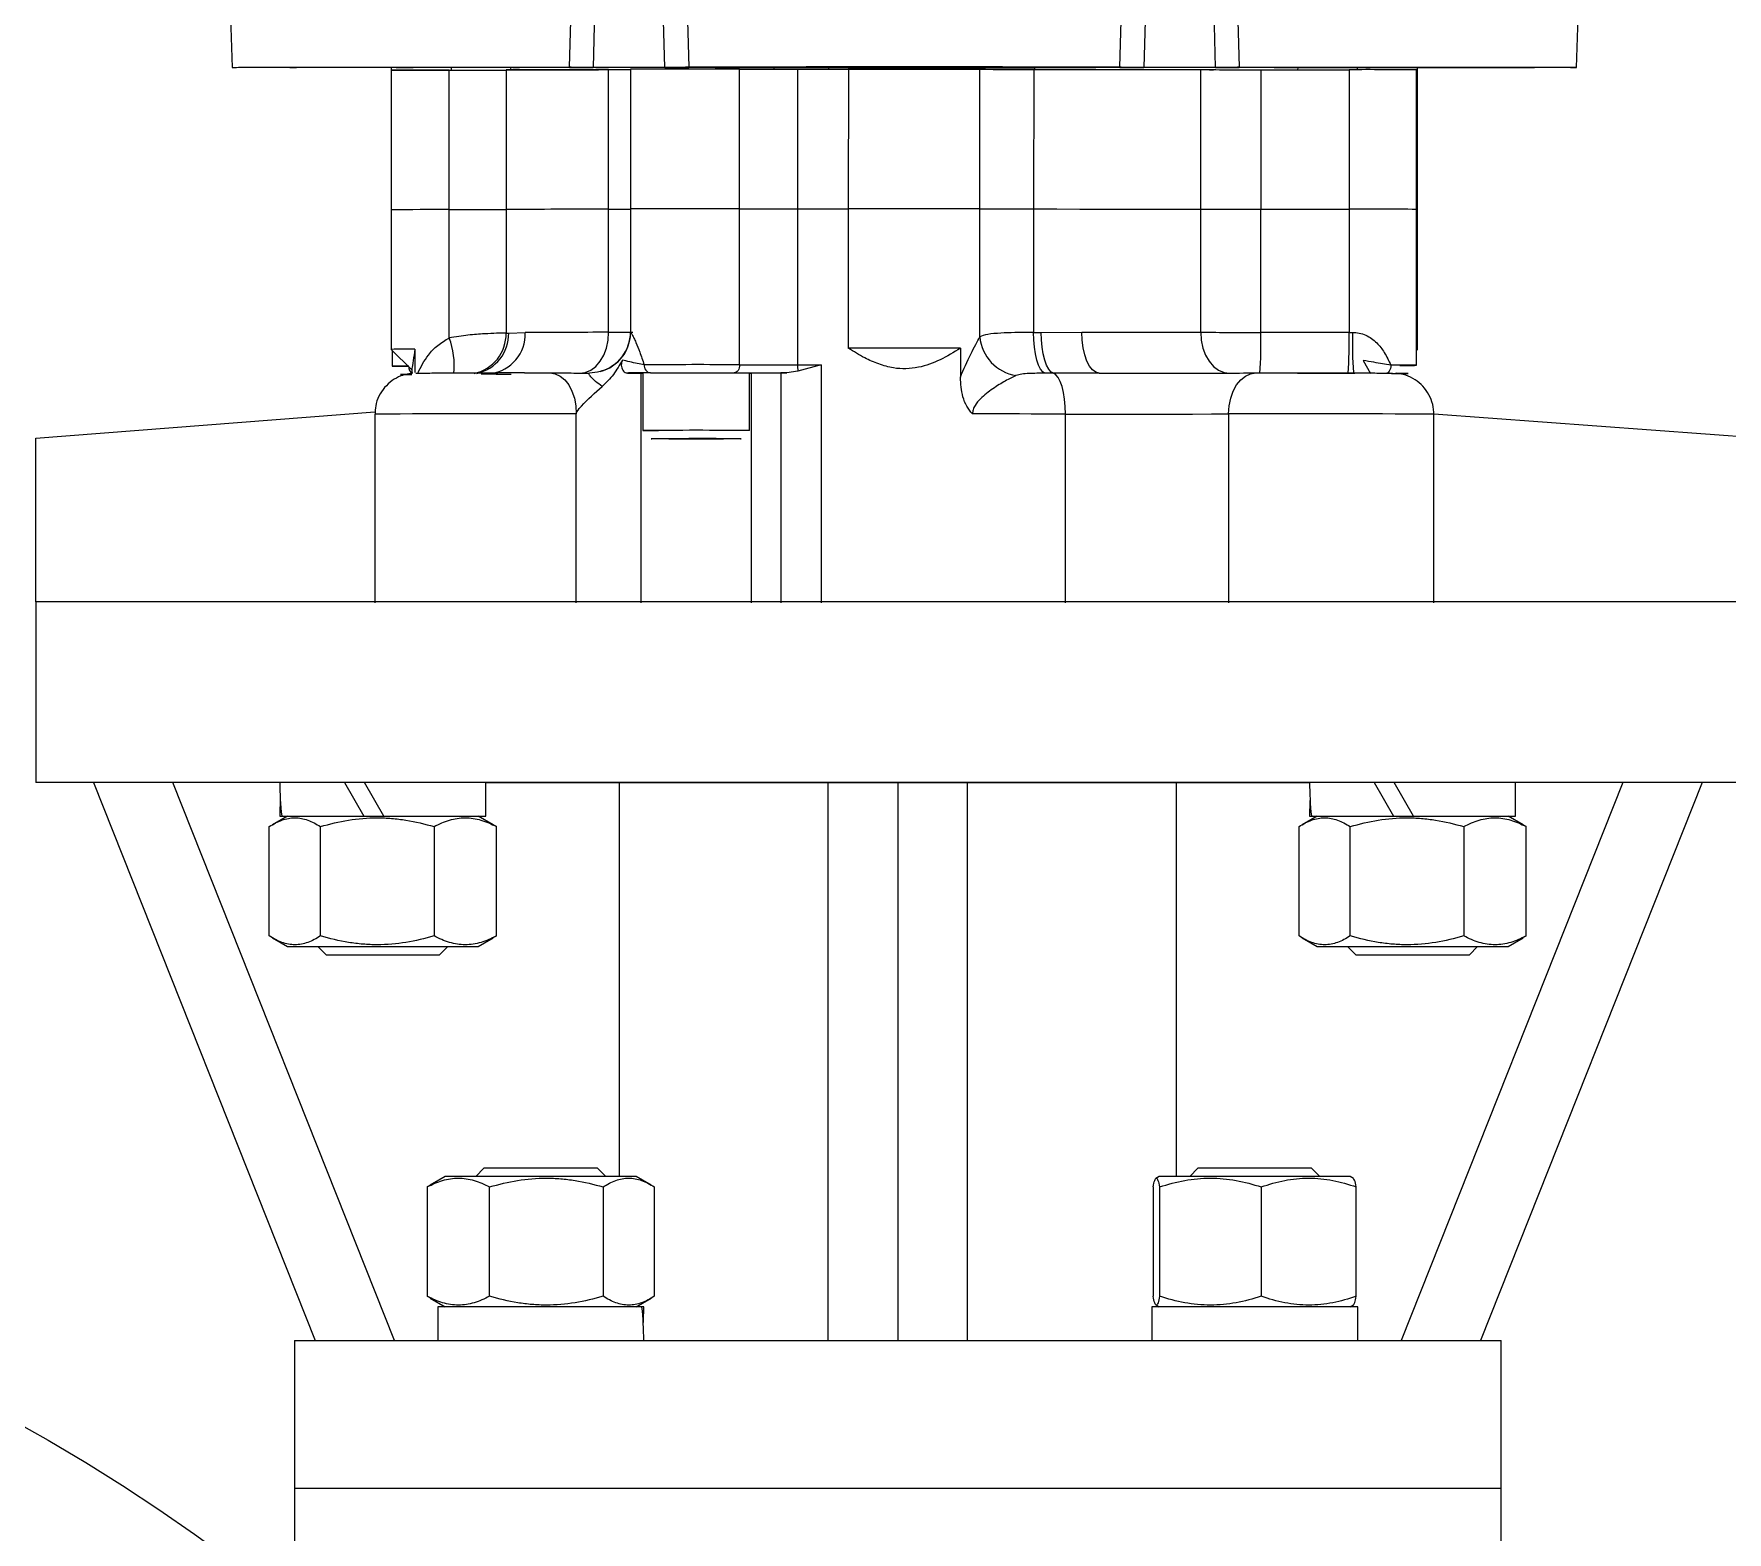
# Model space of a CAD drawing. Header units: millimetres. Extents: x 2085 to 4229, y 754 to 2271.
# Drawn here: x 3502.4 to 3708.6, y 1758.1 to 1940.6 of the extents above; entities that cross this region are included whole.
import ezdxf

# ---------------------------------------------------------------- set-up
doc = ezdxf.new("R2010")
doc.units = ezdxf.units.MM

msp = doc.modelspace()

# ---------------------------------------------------------------- linework, layer by layer
at = {"color": 7, "linetype": 'Continuous', "lineweight": 25}
for p, q in [((3690.256, 1936.5), (3693.506, 2029.536)), ((3523.829, 2013.55), (3526.52, 1936.501)), ((3567.605, 1936.514), (3568.389, 1966.244)), ((3571.216, 1965.742), (3570.472, 1936.51)), ((3646.304, 1936.509), (3645.56, 1965.742)), ((3648.387, 1966.244), (3649.171, 1936.514)), ((3579.22, 1936.509), (3578.517, 1962.367)), ((3638.26, 1962.367), (3637.556, 1936.509)), ((3581.445, 1961.295), (3582.135, 1936.514)), ((3634.641, 1936.514), (3635.332, 1961.305)), ((3545.867, 1936.457), (3545.888, 1936.155)), ((3545.888, 1936.155), (3545.888, 1919.155)), ((3552.944, 1919.174), (3552.944, 1936.174)), ((3553.223, 1936.175), (3553.219, 1936.458)), ((3559.882, 1936.188), (3559.882, 1919.188)), ((3560.421, 1936.466), (3560.439, 1936.192)), ((3579.22, 1936.509), (3570.472, 1936.51)), ((3579.22, 1936.492), (3570.472, 1936.492)), ((3572.366, 1919.232), (3572.366, 1936.232)), ((3575.031, 1936.271), (3575.031, 1919.271)), ((3588.324, 1919.284), (3588.324, 1936.284)), ((3592.539, 1936.257), (3592.535, 1936.454)), ((3595.354, 1936.28), (3595.354, 1919.28)), ((3599.12, 1936.536), (3599.138, 1936.272)), ((3601.566, 1936.282), (3601.565, 1919.282)), ((3617.568, 1919.273), (3617.568, 1936.273)), ((3617.638, 1936.272), (3617.656, 1936.536)), ((3624.143, 1936.258), (3624.142, 1919.258)), ((3624.241, 1936.454), (3624.237, 1936.257)), ((3646.304, 1936.509), (3637.556, 1936.509)), ((3646.304, 1936.492), (3637.556, 1936.492)), ((3644.491, 1919.231), (3644.491, 1936.231)), ((3651.818, 1936.225), (3651.818, 1919.225)), ((3651.818, 1936.225), (3662.568, 1936.225)), ((3656.339, 1936.225), (3656.355, 1936.465)), ((3662.568, 1936.225), (3662.568, 1919.225)), ((3663.557, 1936.457), (3663.553, 1936.174)), ((3670.766, 1919.208), (3670.766, 1936.208)), ((3670.766, 1936.157), (3670.888, 1936.154)), ((3670.888, 1936.154), (3670.909, 1936.456)), ((3670.888, 1919.154), (3670.888, 1936.154)), ((3545.888, 1919.155), (3545.888, 1902.155)), ((3552.944, 1903.566), (3552.944, 1919.174)), ((3559.882, 1919.188), (3559.882, 1904.138)), ((3572.366, 1904.232), (3572.366, 1919.232)), ((3575.031, 1919.271), (3575.031, 1904.271)), ((3588.324, 1900.284), (3588.324, 1919.284)), ((3595.354, 1919.28), (3595.354, 1900.28)), ((3601.565, 1919.282), (3601.565, 1902.282)), ((3617.568, 1903.665), (3617.568, 1919.273)), ((3624.142, 1919.258), (3624.142, 1904.208)), ((3644.491, 1919.231), (3644.499, 1919.231)), ((3644.491, 1904.231), (3644.491, 1919.231)), ((3644.491, 1919.231), (3644.499, 1919.231)), ((3651.818, 1919.225), (3662.568, 1919.225)), ((3651.818, 1904.225), (3651.818, 1919.225)), ((3651.818, 1919.225), (3662.568, 1919.225)), ((3662.568, 1919.225), (3662.568, 1904.226)), ((3670.766, 1900.208), (3670.766, 1919.208)), ((3670.766, 1919.157), (3670.888, 1919.154)), ((3670.766, 1919.157), (3670.888, 1919.154)), ((3670.888, 1902.154), (3670.888, 1919.154)), ((3560.195, 1904.14), (3562.202, 1904.201)), ((3625.075, 1904.207), (3630.017, 1904.253)), ((3662.568, 1904.226), (3651.818, 1904.225)), ((3545.888, 1902.155), (3548.388, 1899.655)), ((3546.009, 1902.033), (3546.009, 1900.101)), ((3548.777, 1902.169), (3548.777, 1899.316)), ((3615.21, 1902.282), (3615.21, 1898.755)), ((3670.766, 1902.033), (3670.888, 1902.154)), ((3548.388, 1899.796), (3548.388, 1899.235)), ((3598.245, 1900.281), (3595.434, 1899.505)), ((3598.245, 1900.281), (3598.245, 1871.281)), ((3664.262, 1900.81), (3665.194, 1899.216)), ((3574.673, 1899.273), (3576.306, 1899.27)), ((3576.306, 1899.27), (3576.531, 1899.267)), ((3576.306, 1899.27), (3576.306, 1871.27)), ((3576.531, 1899.271), (3576.531, 1892.271)), ((3589.531, 1892.271), (3589.531, 1899.271)), ((3589.531, 1899.267), (3589.739, 1899.269)), ((3589.739, 1899.269), (3593.334, 1899.276)), ((3589.739, 1899.269), (3589.739, 1871.269)), ((3593.334, 1899.276), (3593.334, 1871.276)), ((3595.434, 1899.505), (3594.082, 1899.277)), ((3631.501, 1899.26), (3626.548, 1899.241)), ((3632.138, 1899.263), (3631.501, 1899.26)), ((3658.766, 1899.236), (3658.766, 1899.219)), ((3543.89, 1894.261), (3543.89, 1871.261)), ((3568.431, 1871.285), (3568.431, 1894.285)), ((3628.02, 1871.276), (3628.02, 1894.276)), ((3647.891, 1894.284), (3647.891, 1871.284)), ((3672.885, 1871.26), (3672.885, 1894.26)), ((3582.134, 1891.278), (3579.685, 1891.273)), ((3579.685, 1891.273), (3580.581, 1891.266)), ((3580.581, 1891.275), (3580.581, 1891.266)), ((3580.581, 1891.266), (3583.927, 1891.264)), ((3585.48, 1891.276), (3582.134, 1891.278)), ((3583.927, 1891.277), (3583.927, 1891.264)), ((3583.927, 1891.264), (3586.377, 1891.269)), ((3586.377, 1891.269), (3585.48, 1891.276)), ((3502.583, 1871.399), (3502.583, 1849.399)), ((3607.583, 1871.399), (3502.583, 1871.399)), ((3712.583, 1871.399), (3607.583, 1871.399)), ((3607.583, 1849.399), (3502.583, 1849.399)), ((3509.598, 1849.399), (3536.598, 1781.399)), ((3546.266, 1781.399), (3519.266, 1849.399)), ((3557.414, 1849.399), (3532.314, 1849.399)), ((3540.184, 1849.399), (3542.552, 1845.299)), ((3544.976, 1845.299), (3542.609, 1849.399)), ((3557.414, 1845.299), (3557.414, 1849.399)), ((3573.631, 1849.399), (3573.631, 1801.399)), ((3599.083, 1849.399), (3599.083, 1781.399)), ((3712.583, 1849.399), (3607.583, 1849.399)), ((3607.583, 1849.399), (3607.583, 1781.399)), ((3616.083, 1781.399), (3616.083, 1849.399)), ((3641.535, 1801.399), (3641.535, 1849.399)), ((3682.852, 1849.399), (3657.752, 1849.399)), ((3665.622, 1849.399), (3667.989, 1845.299)), ((3670.414, 1845.299), (3668.047, 1849.399)), ((3695.899, 1849.399), (3668.899, 1781.399)), ((3705.568, 1849.399), (3678.568, 1781.399)), ((3682.852, 1845.299), (3682.852, 1849.399)), ((3533.239, 1845.299), (3531.407, 1844.242)), ((3532.314, 1845.299), (3532.539, 1845.299)), ((3532.539, 1845.299), (3557.414, 1845.299)), ((3558.321, 1844.242), (3556.489, 1845.299)), ((3558.698, 1844.011), (3558.301, 1844.209)), ((3658.677, 1845.299), (3656.845, 1844.242)), ((3657.752, 1845.299), (3657.977, 1845.299)), ((3657.977, 1845.299), (3682.852, 1845.299)), ((3683.758, 1844.242), (3681.927, 1845.299)), ((3684.136, 1844.011), (3683.739, 1844.209)), ((3531.03, 1830.688), (3531.03, 1844.011)), ((3537.264, 1830.688), (3537.264, 1844.011)), ((3551.098, 1844.011), (3551.098, 1830.688)), ((3558.698, 1830.688), (3558.698, 1844.011)), ((3656.468, 1830.688), (3656.468, 1844.011)), ((3662.702, 1830.688), (3662.702, 1844.011)), ((3676.536, 1844.011), (3676.536, 1830.688)), ((3684.136, 1830.688), (3684.136, 1844.011)), ((3531.41, 1830.455), (3533.239, 1829.399)), ((3556.489, 1829.399), (3558.317, 1830.455)), ((3558.301, 1830.483), (3558.698, 1830.688)), ((3656.848, 1830.455), (3658.677, 1829.399)), ((3681.927, 1829.399), (3683.755, 1830.455)), ((3683.739, 1830.483), (3684.136, 1830.688)), ((3533.239, 1829.399), (3544.864, 1829.399)), ((3536.946, 1829.399), (3537.946, 1828.399)), ((3537.946, 1828.399), (3544.864, 1828.399)), ((3544.864, 1829.399), (3556.489, 1829.399)), ((3544.864, 1828.399), (3551.781, 1828.399)), ((3551.781, 1828.399), (3552.781, 1829.399)), ((3658.677, 1829.399), (3670.302, 1829.399)), ((3662.384, 1829.399), (3663.384, 1828.399)), ((3663.384, 1828.399), (3670.302, 1828.399)), ((3670.302, 1829.399), (3681.927, 1829.399)), ((3670.302, 1828.399), (3677.219, 1828.399)), ((3677.219, 1828.399), (3678.219, 1829.399)), ((3552.471, 1801.399), (3550.642, 1800.344)), ((3564.096, 1801.399), (3552.471, 1801.399)), ((3557.178, 1802.399), (3556.178, 1801.399)), ((3564.096, 1802.399), (3557.178, 1802.399)), ((3571.013, 1802.399), (3564.096, 1802.399)), ((3575.721, 1801.399), (3564.096, 1801.399)), ((3572.013, 1801.399), (3571.013, 1802.399)), ((3577.549, 1800.344), (3575.721, 1801.399)), ((3639.445, 1801.399), (3639.019, 1801.154)), ((3651.07, 1801.399), (3639.445, 1801.399)), ((3644.152, 1802.399), (3643.152, 1801.399)), ((3651.07, 1802.399), (3644.152, 1802.399)), ((3657.987, 1802.399), (3651.07, 1802.399)), ((3662.695, 1801.399), (3651.07, 1801.399)), ((3658.987, 1801.399), (3657.987, 1802.399)), ((3663.121, 1801.154), (3662.695, 1801.399)), ((3550.658, 1800.316), (3550.262, 1800.111)), ((3550.262, 1800.111), (3550.262, 1786.788)), ((3557.861, 1786.788), (3557.861, 1800.111)), ((3571.695, 1800.111), (3571.695, 1786.788)), ((3577.93, 1800.111), (3577.93, 1786.788)), ((3638.695, 1800.111), (3638.695, 1786.788)), ((3639.483, 1800.111), (3639.483, 1786.788)), ((3651.858, 1800.111), (3651.858, 1786.788)), ((3663.444, 1786.788), (3663.444, 1800.111)), ((3550.262, 1786.788), (3550.658, 1786.59)), ((3550.639, 1786.557), (3552.471, 1785.499)), ((3575.721, 1785.499), (3577.552, 1786.557)), ((3551.546, 1785.499), (3551.546, 1781.399)), ((3576.42, 1785.499), (3551.546, 1785.499)), ((3576.646, 1785.499), (3576.42, 1785.499)), ((3638.52, 1785.499), (3638.52, 1781.399)), ((3663.62, 1785.499), (3638.52, 1785.499)), ((3639.045, 1785.731), (3639.445, 1785.499)), ((3662.695, 1785.499), (3663.095, 1785.731)), ((3663.62, 1781.399), (3663.62, 1785.499)), ((3534.083, 1781.399), (3534.083, 1763.399)), ((3534.083, 1781.399), (3552.849, 1781.399)), ((3552.849, 1781.399), (3558.528, 1781.399)), ((3558.528, 1781.399), (3607.583, 1781.399)), ((3607.583, 1781.399), (3656.638, 1781.399)), ((3656.638, 1781.399), (3662.317, 1781.399)), ((3662.317, 1781.399), (3681.083, 1781.399)), ((3681.083, 1763.399), (3681.083, 1781.399)), ((3534.083, 1763.399), (3534.083, 1748.516)), ((3534.083, 1763.399), (3607.583, 1763.399)), ((3607.583, 1763.399), (3681.083, 1763.399)), ((3681.083, 1393.399), (3681.083, 1763.399))]:
    msp.add_line(p, q, dxfattribs=at)
at = {"linetype": 'ByBlock'}
for p, q in [((3502.583, 1891.323), (3543.891, 1894.536)), ((3712.583, 1891.323), (3672.885, 1894.26)), ((3502.583, 1871.399), (3502.583, 1891.323)), ((3557.414, 1849.399), (3657.752, 1849.399))]:
    msp.add_line(p, q, dxfattribs=at)
at = {"color": 7, "linetype": 'Continuous', "lineweight": 25, "flags": 128}
for points in [[(3595.354, 1936.28), (3596.124, 1936.28), (3596.896, 1936.28), (3597.67, 1936.281), (3598.446, 1936.281), (3599.224, 1936.281), (3600.003, 1936.281), (3600.784, 1936.282), (3601.566, 1936.282)], [(3624.143, 1936.258), (3626.978, 1936.256), (3629.749, 1936.253), (3632.445, 1936.25), (3635.058, 1936.247), (3637.577, 1936.244), (3639.995, 1936.24), (3642.302, 1936.236), (3644.491, 1936.231)], [(3595.354, 1919.28), (3596.124, 1919.28), (3596.896, 1919.28), (3597.67, 1919.281), (3598.446, 1919.281), (3599.224, 1919.281), (3600.003, 1919.282), (3600.783, 1919.282), (3601.565, 1919.282)], [(3595.354, 1919.28), (3596.124, 1919.28), (3596.896, 1919.28), (3597.67, 1919.281), (3598.446, 1919.281), (3599.224, 1919.281), (3600.003, 1919.282), (3600.783, 1919.282), (3601.565, 1919.282)], [(3595.354, 1919.28), (3596.124, 1919.28), (3596.896, 1919.28), (3597.67, 1919.281), (3598.446, 1919.281), (3599.224, 1919.281), (3600.003, 1919.282), (3600.783, 1919.282), (3601.565, 1919.282)], [(3595.354, 1919.28), (3596.124, 1919.28), (3596.896, 1919.28), (3597.67, 1919.281), (3598.446, 1919.281), (3599.224, 1919.281), (3600.003, 1919.282), (3600.783, 1919.282), (3601.565, 1919.282)], [(3624.142, 1919.258), (3626.978, 1919.256), (3629.749, 1919.253), (3632.445, 1919.25), (3635.058, 1919.247), (3637.577, 1919.244), (3639.995, 1919.24), (3642.302, 1919.236), (3644.491, 1919.231)], [(3624.142, 1919.258), (3626.978, 1919.256), (3629.749, 1919.253), (3632.445, 1919.25), (3635.058, 1919.247), (3637.577, 1919.244), (3639.995, 1919.24), (3642.302, 1919.236), (3644.491, 1919.231)], [(3624.142, 1919.258), (3626.978, 1919.256), (3629.749, 1919.253), (3632.445, 1919.25), (3635.058, 1919.247), (3637.577, 1919.244), (3639.995, 1919.24), (3642.302, 1919.236), (3644.491, 1919.231)], [(3624.142, 1919.258), (3626.978, 1919.256), (3629.749, 1919.253), (3632.445, 1919.25), (3635.058, 1919.247), (3637.577, 1919.244), (3639.995, 1919.24), (3642.302, 1919.236), (3644.491, 1919.231)], [(3559.882, 1904.138), (3559.92, 1904.139), (3559.959, 1904.139), (3559.998, 1904.139), (3560.037, 1904.139), (3560.076, 1904.14), (3560.115, 1904.14), (3560.155, 1904.14), (3560.195, 1904.14)], [(3568.835, 1899.239), (3569.524, 1899.334), (3570.186, 1899.617), (3570.797, 1900.078), (3571.332, 1900.699), (3571.771, 1901.455), (3572.097, 1902.319), (3572.298, 1903.257), (3572.366, 1904.232)], [(3625.532, 1899.242), (3625.254, 1899.416), (3624.99, 1899.751), (3624.75, 1900.237), (3624.541, 1900.857), (3624.371, 1901.59), (3624.246, 1902.412), (3624.168, 1903.294), (3624.142, 1904.208)], [(3624.142, 1904.208), (3624.259, 1904.208), (3624.376, 1904.208), (3624.493, 1904.208), (3624.61, 1904.208), (3624.726, 1904.208), (3624.843, 1904.207), (3624.959, 1904.207), (3625.075, 1904.207)], [(3626.548, 1899.241), (3626.253, 1899.415), (3625.974, 1899.75), (3625.719, 1900.236), (3625.498, 1900.856), (3625.318, 1901.589), (3625.185, 1902.411), (3625.103, 1903.294), (3625.075, 1904.207)], [(3632.138, 1899.263), (3631.724, 1899.357), (3631.326, 1899.64), (3630.96, 1900.1), (3630.639, 1900.72), (3630.375, 1901.477), (3630.179, 1902.34), (3630.058, 1903.278), (3630.017, 1904.253)], [(3630.017, 1904.253), (3632.009, 1904.251), (3633.955, 1904.249), (3635.853, 1904.246), (3637.698, 1904.244), (3639.488, 1904.241), (3641.219, 1904.238), (3642.888, 1904.235), (3644.491, 1904.231)], [(3644.491, 1904.231), (3644.559, 1903.256), (3644.76, 1902.318), (3645.088, 1901.455), (3645.528, 1900.698), (3646.064, 1900.077), (3646.676, 1899.617), (3647.34, 1899.333), (3648.031, 1899.239)], [(3662.568, 1904.226), (3662.619, 1904.226), (3662.67, 1904.226), (3662.721, 1904.226), (3662.772, 1904.226), (3662.824, 1904.226), (3662.875, 1904.226), (3662.926, 1904.226), (3662.977, 1904.226)], [(3670.766, 1902.157), (3670.888, 1902.154), (3670.888, 1902.154)], [(3588.324, 1900.284), (3588.311, 1900.089), (3588.273, 1899.901), (3588.212, 1899.728), (3588.13, 1899.576), (3588.029, 1899.452), (3587.915, 1899.359), (3587.791, 1899.302), (3587.662, 1899.282)], [(3595.354, 1900.28), (3595.714, 1900.28), (3596.074, 1900.28), (3596.435, 1900.28), (3596.796, 1900.28), (3597.158, 1900.281), (3597.52, 1900.281), (3597.882, 1900.281), (3598.245, 1900.281)], [(3667.646, 1900.222), (3667.634, 1900.027), (3667.6, 1899.839), (3667.543, 1899.666), (3667.467, 1899.514), (3667.375, 1899.39), (3667.269, 1899.297), (3667.155, 1899.24), (3667.036, 1899.22)], [(3565.251, 1899.277), (3565.872, 1899.183), (3566.468, 1898.9), (3567.018, 1898.439), (3567.5, 1897.818), (3567.895, 1897.062), (3568.189, 1896.198), (3568.37, 1895.261), (3568.431, 1894.285)], [(3571.348, 1899.447), (3571.01, 1899.368), (3570.035, 1899.272)], [(3594.082, 1899.277), (3593.986, 1899.277), (3593.89, 1899.277), (3593.795, 1899.277), (3593.701, 1899.277), (3593.608, 1899.277), (3593.515, 1899.276), (3593.424, 1899.276), (3593.334, 1899.276)], [(3626.548, 1899.241), (3626.421, 1899.242), (3626.295, 1899.242), (3626.168, 1899.242), (3626.041, 1899.242), (3625.914, 1899.242), (3625.787, 1899.242), (3625.66, 1899.242), (3625.532, 1899.242)], [(3628.02, 1894.276), (3627.993, 1895.189), (3627.911, 1896.072), (3627.778, 1896.894), (3627.598, 1897.627), (3627.377, 1898.247), (3627.122, 1898.733), (3626.843, 1899.068), (3626.548, 1899.241)], [(3647.891, 1894.284), (3647.955, 1895.259), (3648.144, 1896.197), (3648.452, 1897.061), (3648.866, 1897.817), (3649.371, 1898.438), (3649.947, 1898.899), (3650.572, 1899.182), (3651.222, 1899.276)], [(3628.02, 1894.276), (3626.636, 1894.277), (3625.24, 1894.278), (3623.835, 1894.278), (3622.421, 1894.279), (3620.998, 1894.28), (3619.568, 1894.28), (3618.131, 1894.281), (3616.688, 1894.282)], [(3628.02, 1894.276), (3630.581, 1894.274), (3633.212, 1894.273), (3635.866, 1894.273), (3638.498, 1894.274), (3641.06, 1894.276), (3643.508, 1894.278), (3645.798, 1894.281), (3647.891, 1894.284)]]:
    msp.add_lwpolyline(points, dxfattribs=at)
at = {"color": 7, "linetype": 'Continuous', "lineweight": 25}
msp.add_circle((3394.583, 1578.399), 220, dxfattribs=at)
for centre, radius, start, end in [((3808.211, 2594.595), 656.897, 259.692209, 264.621686), ((3551.561, 1163.637), 772.539, 89.897391, 90.420712), ((3553.22, 3517.006), 1580.832, 269.990013, 270.241488), ((3577.436, -1315.132), 3251.367, 90.089346, 90.30934), ((3571.856, 2419.336), 483.105, 270.06054, 270.37656), ((3583.388, 152.714), 1783.576, 89.841456, 90.268476), ((3593.602, 5108.467), 3172.188, 269.904659, 270.031645), ((3608.053, -756.866), 2693.155, 89.797567, 90.13802), ((3623.859, 3264.491), 1328.233, 269.728619, 270.012215), ((3651.208, 5480.982), 3544.757, 269.891426, 270.009859), ((3664.766, 1026.817), 909.411, 89.621935, 90.138469), ((3551.56, 1146.637), 772.539, 89.897391, 90.420712), ((3551.56, 1146.637), 772.539, 89.897391, 90.420712), ((3553.22, 3500.006), 1580.832, 269.990013, 270.241488), ((3553.22, 3500.006), 1580.832, 269.990013, 270.241488), ((3577.436, -1332.131), 3251.367, 90.089346, 90.30934), ((3577.436, -1332.131), 3251.367, 90.089346, 90.30934), ((3571.856, 2402.336), 483.105, 270.06054, 270.37656), ((3571.856, 2402.336), 483.105, 270.06054, 270.37656), ((3583.388, 135.714), 1783.576, 89.841456, 90.268476), ((3583.388, 135.714), 1783.576, 89.841456, 90.268476), ((3583.405, 177.71), 1741.581, 89.838188, 90.275424), ((3583.405, 177.71), 1741.581, 89.838188, 90.275424), ((3593.602, 5091.467), 3172.188, 269.904659, 270.031645), ((3593.602, 5091.467), 3172.188, 269.904659, 270.031645), ((3608.053, -773.865), 2693.155, 89.797567, 90.13802), ((3608.053, -773.865), 2693.155, 89.797567, 90.13802), ((3623.859, 3247.492), 1328.233, 269.728619, 270.012215), ((3623.859, 3247.492), 1328.233, 269.728619, 270.012215), ((3651.208, 5463.982), 3544.757, 269.891426, 270.009859), ((3651.208, 5463.982), 3544.757, 269.891426, 270.009859), ((3651.21, 5466.985), 3547.76, 269.891621, 270.009825), ((3651.21, 5466.985), 3547.76, 269.891621, 270.009825), ((3664.766, 1009.817), 909.411, 89.621935, 90.138469), ((3664.766, 1009.817), 909.411, 89.621935, 90.138469), ((3554.958, 1904.041), 4.925, 281.86025, 1.13682), ((3555.28, 1904.031), 4.917, 282.00446, 1.27867), ((3557.398, 1903.987), 4.808, 277.47921, 2.54775), ((3580.747, -2526.31), 4430.55, 90.108381, 90.239828), ((3570.034, 1904.271), 4.999, 285.23346, 0.00835), ((3572.827, 2099.986), 195.754, 269.86511, 270.72475), ((3575.033, 1904.276), 0.00589, 247.97484, 272.47351), ((3575.033, 1904.265), 0.00655, 86.83529, 111.61015), ((3651.208, 5448.982), 3544.757, 269.891426, 270.009859), ((3601.744, 1902.974), 50.089, 355.71964, 1.43088), ((3612.494, 1902.975), 50.089, 355.71964, 1.43088), ((3725.102, 1903.133), 62.135, 178.9928, 183.52068), ((3548.356, 1699.214), 202.956, 89.88111, 90.69676), ((3543.936, 1900.157), 9.631, 354.25224, 20.72676), ((3608.368, -1748.479), 3650.767, 89.892614, 90.106762), ((3622.838, 1904.196), 5.296, 185.75485, 260.76773), ((3547.629, 1790.57), 109.543, 89.8003, 90.84701), ((3547.778, 2038.509), 138.42, 269.268, 270.07262), ((3549.075, 1900.053), 1.062, 181.27448, 229.69761), ((3577.603, 1900.189), 0.916, 174.18776, 262.52813), ((3583.108, -1099.394), 2999.683, 89.900382, 90.122565), ((3593.602, 5072.467), 3172.188, 269.904659, 270.031645), ((3598.608, 1900.223), 3.255, 178.99862, 192.73455), ((3668.341, 1701.307), 198.916, 89.30143, 90.20024), ((3669.147, 2009.739), 109.543, 269.8003, 270.84701), ((3548.376, 1845.188), 53.919, 89.98792, 90.92144), ((3557.333, 1506.537), 392.576, 89.5364, 90.07272), ((3657.761, 1793.99), 105.229, 89.77709, 90.81371), ((3662.593, -489.578), 2388.8, 89.983979, 90.106094), ((3668.464, 1853.472), 45.743, 88.99451, 90.09488), ((3558.994, -931.266), 2825.567, 89.80864, 90.306277), ((3657.244, -1373.933), 3268.23, 89.725781, 90.163967), ((3583.025, 780.793), 1111.497, 89.664622, 90.334754), ((3578.026, 1997.489), 105.229, 269.18566, 270.22229)]:
    msp.add_arc(centre, radius, start, end, dxfattribs=at)
for centre, major_axis, start_param, end_param in [((3544.864, 1849.399), (0, -21.737), 4.712389, 4.9021421), ((3670.302, 1849.399), (0, -21.737), 4.712389, 4.9021421), ((3544.864, 1845.299), (0, -21.737), 4.6179404, 4.712389), ((3670.302, 1845.299), (0, -21.737), 4.6179404, 4.712389), ((3564.096, 1781.399), (0, 21.737), 4.712389, 4.9021421), ((3564.096, 1785.499), (0, 21.737), 4.6179404, 4.712389)]:
    msp.add_ellipse(centre, major_axis=major_axis, ratio=0.5773503, start_param=start_param, end_param=end_param, dxfattribs=at)
for points, knots in [([(3526.52, 1936.501), (3526.52, 1936.501), (3526.409, 1936.504), (3526.793, 1936.509), (3527.716, 1936.517), (3529.346, 1936.524), (3531.527, 1936.531), (3534.219, 1936.536), (3537.328, 1936.541), (3540.759, 1936.544), (3544.404, 1936.546), (3548.146, 1936.546), (3551.869, 1936.545), (3555.455, 1936.543), (3558.79, 1936.539), (3561.772, 1936.534), (3564.293, 1936.528), (3566.33, 1936.522), (3567.18, 1936.517), (3567.605, 1936.514)], [0, 0, 0, 0, 0.0000262, 0.0625245, 0.1250229, 0.1875213, 0.2500196, 0.312518, 0.3750164, 0.4375147, 0.5000131, 0.5625114, 0.6250098, 0.6875082, 0.7500065, 0.8125049, 0.8750033, 0.9375016, 1, 1, 1, 1]), ([(3560.439, 1936.189), (3561.118, 1936.193), (3562.476, 1936.2), (3565.303, 1936.211), (3568.691, 1936.222), (3571.949, 1936.23), (3574.234, 1936.234), (3575.031, 1936.235)], [0, 0, 0, 0, 0.2204984, 0.4409969, 0.6614953, 0.8819938, 1, 1, 1, 1]), ([(3570.472, 1936.51), (3570.154, 1936.51), (3569.516, 1936.51), (3568.661, 1936.511), (3567.968, 1936.512), (3567.726, 1936.513), (3567.605, 1936.514)], [0, 0, 0, 0, 0.24964713, 0.50011038, 0.75004124, 1, 1, 1, 1]), ([(3567.605, 1936.488), (3567.726, 1936.489), (3567.968, 1936.49), (3568.661, 1936.491), (3569.516, 1936.492), (3570.154, 1936.492), (3570.472, 1936.492)], [0, 0, 0, 0, 0.2496449, 0.5001084, 0.750039, 1, 1, 1, 1]), ([(3582.135, 1936.514), (3582.025, 1936.514), (3581.807, 1936.512), (3581.106, 1936.511), (3580.221, 1936.51), (3579.553, 1936.51), (3579.22, 1936.509)], [0, 0, 0, 0, 0.2498432, 0.499876, 0.7504809, 1, 1, 1, 1]), ([(3579.22, 1936.492), (3579.553, 1936.492), (3580.221, 1936.492), (3581.106, 1936.491), (3581.807, 1936.489), (3582.025, 1936.488), (3582.135, 1936.487)], [0, 0, 0, 0, 0.2495191, 0.500124, 0.7501568, 1, 1, 1, 1]), ([(3601.659, 1936.282), (3601.923, 1936.282), (3602.864, 1936.285), (3605.235, 1936.287), (3608.379, 1936.288), (3611.578, 1936.287), (3614.389, 1936.284), (3616.61, 1936.279), (3617.295, 1936.274), (3617.638, 1936.272)], [0, 0, 0, 0, 0.0610151, 0.2175126, 0.3740101, 0.5305075, 0.687005, 0.8435025, 1, 1, 1, 1]), ([(3624.237, 1936.257), (3626.078, 1936.255), (3629.761, 1936.252), (3634.945, 1936.246), (3639.757, 1936.239), (3643.485, 1936.232), (3645.397, 1936.228), (3646.029, 1936.226)], [0, 0, 0, 0, 0.2225072, 0.4450145, 0.6675217, 0.8900289, 1, 1, 1, 1]), ([(3637.556, 1936.509), (3637.223, 1936.509), (3636.555, 1936.509), (3635.669, 1936.51), (3634.969, 1936.512), (3634.75, 1936.513), (3634.641, 1936.514)], [0, 0, 0, 0, 0.2498453, 0.499878, 0.7504829, 1, 1, 1, 1]), ([(3634.641, 1936.487), (3634.75, 1936.488), (3634.969, 1936.489), (3635.669, 1936.491), (3636.555, 1936.492), (3637.223, 1936.492), (3637.556, 1936.492)], [0, 0, 0, 0, 0.2495171, 0.500122, 0.7501547, 1, 1, 1, 1]), ([(3649.171, 1936.514), (3649.05, 1936.513), (3648.808, 1936.512), (3648.115, 1936.51), (3647.26, 1936.509), (3646.622, 1936.509), (3646.304, 1936.509)], [0, 0, 0, 0, 0.2496449, 0.5001084, 0.750039, 1, 1, 1, 1]), ([(3646.304, 1936.492), (3646.622, 1936.492), (3647.26, 1936.492), (3648.115, 1936.491), (3648.808, 1936.489), (3649.05, 1936.488), (3649.171, 1936.487)], [0, 0, 0, 0, 0.2496471, 0.5001104, 0.7500412, 1, 1, 1, 1]), ([(3559.882, 1904.138), (3559.534, 1904.133), (3558.896, 1904.124), (3557.242, 1904.048), (3555.291, 1903.907), (3553.726, 1903.68), (3552.944, 1903.566)], [0, 0, 0, 0, 0.2724679, 0.5000458, 0.7503555, 1, 1, 1, 1]), ([(3574.991, 1904.271), (3575.003, 1904.056), (3575.029, 1903.606), (3574.887, 1903.177), (3574.813, 1902.952)], [0, 0, 0, 0, 0.4764135, 1, 1, 1, 1]), ([(3575.034, 1904.271), (3575.05, 1904.255), (3575.082, 1904.222), (3575.235, 1903.947), (3575.44, 1903.536), (3575.748, 1902.859), (3576.187, 1901.786), (3576.515, 1900.806), (3576.691, 1900.281)], [0, 0, 0, 0, 0.1244738, 0.250966, 0.3714749, 0.5001039, 0.7321774, 1, 1, 1, 1]), ([(3620.16, 1904.136), (3619.577, 1904.097), (3618.413, 1904.018), (3617.849, 1903.782), (3617.568, 1903.665)], [0, 0, 0, 0, 0.5005372, 1, 1, 1, 1]), ([(3624.142, 1904.208), (3623.345, 1904.207), (3621.875, 1904.204), (3620.699, 1904.157), (3620.16, 1904.136)], [0, 0, 0, 0, 0.5420141, 1, 1, 1, 1]), ([(3662.977, 1904.226), (3663.258, 1904.208), (3663.824, 1904.174), (3664.611, 1903.897), (3665.325, 1903.485), (3666.118, 1902.805), (3666.953, 1901.729), (3667.404, 1900.748), (3667.646, 1900.222)], [0, 0, 0, 0, 0.1244738, 0.250966, 0.3714749, 0.5001039, 0.7321774, 1, 1, 1, 1]), ([(3548.777, 1902.169), (3548.696, 1901.697), (3548.533, 1900.74), (3548.398, 1899.737), (3548.404, 1899.78), (3548.407, 1899.796)], [0, 0, 0, 0, 0.3787431, 0.7674109, 1, 1, 1, 1]), ([(3549.118, 1899.231), (3549.502, 1900.004), (3550.129, 1901.265), (3551.504, 1902.685), (3552.464, 1903.273), (3552.944, 1903.566)], [0, 0, 0, 0, 0.4415703, 0.7212781, 1, 1, 1, 1]), ([(3574.813, 1902.952), (3574.773, 1902.771), (3574.64, 1902.181), (3574.097, 1901.287), (3573.236, 1900.367), (3572.28, 1899.744), (3571.608, 1899.545), (3571.337, 1899.464)], [0, 0, 0, 0, 0.107229, 0.3503135, 0.5933986, 0.836482, 1, 1, 1, 1]), ([(3615.21, 1902.282), (3614.406, 1901.793), (3612.802, 1900.817), (3610.067, 1899.794), (3607.433, 1899.713), (3605.255, 1900.33), (3603.411, 1901.154), (3602.224, 1901.88), (3601.565, 1902.282)], [0, 0, 0, 0, 0.1923908, 0.3834722, 0.589159, 0.7155413, 0.8423238, 1, 1, 1, 1]), ([(3615.21, 1898.755), (3615.634, 1899.733), (3616.269, 1901.2), (3617.107, 1902.789), (3617.415, 1903.373), (3617.568, 1903.665)], [0, 0, 0, 0, 0.49994866, 0.7504157, 1, 1, 1, 1]), ([(3574.053, 1900.856), (3573.703, 1900.248), (3572.991, 1899.011), (3572.053, 1898.093), (3571.577, 1897.627)], [0, 0, 0, 0, 0.49187133, 1, 1, 1, 1]), ([(3574.053, 1900.856), (3574.011, 1900.761), (3573.927, 1900.57), (3573.899, 1900.233), (3573.95, 1899.907), (3574.078, 1899.619), (3574.27, 1899.403), (3574.479, 1899.289), (3574.618, 1899.278), (3574.673, 1899.273)], [0, 0, 0, 0, 0.1491203, 0.298298, 0.4463418, 0.5945522, 0.7447419, 0.8986734, 1, 1, 1, 1]), ([(3576.691, 1900.281), (3576.416, 1900.331), (3575.849, 1900.433), (3574.848, 1900.636), (3574.33, 1900.78), (3574.053, 1900.856)], [0, 0, 0, 0, 0.3043315, 0.6280366, 1, 1, 1, 1]), ([(3667.646, 1900.222), (3667.306, 1900.273), (3666.605, 1900.378), (3665.573, 1900.585), (3664.719, 1900.732), (3664.262, 1900.81)], [0, 0, 0, 0, 0.3043315, 0.6280366, 1, 1, 1, 1]), ([(3548.531, 1899.248), (3548.53, 1899.248), (3548.496, 1899.246), (3548.381, 1899.236), (3548.154, 1899.209), (3547.69, 1899.128), (3546.925, 1898.896), (3545.957, 1898.372), (3545.036, 1897.531), (3544.351, 1896.468), (3543.946, 1895.352), (3543.926, 1894.601), (3543.917, 1894.271)], [0, 0, 0, 0, 0.0009193, 0.020654, 0.0473695, 0.0980293, 0.2083231, 0.3666463, 0.5337116, 0.7011689, 0.8686495, 1, 1, 1, 1]), ([(3547.509, 1899.095), (3547.442, 1899.096), (3547.18, 1899.097), (3547.006, 1899.099), (3546.996, 1899.102), (3547.311, 1899.105), (3547.78, 1899.108), (3548.23, 1899.109), (3548.388, 1899.109)], [0, 0, 0, 0, 0.0697239, 0.2723652, 0.4750065, 0.6819695, 0.8889325, 1, 1, 1, 1]), ([(3548.892, 1899.261), (3548.941, 1899.262), (3549.037, 1899.265), (3549.641, 1899.269), (3550.518, 1899.273), (3551.643, 1899.276), (3552.992, 1899.278), (3554.58, 1899.28), (3556.379, 1899.281), (3557.853, 1899.282), (3558.696, 1899.282), (3558.888, 1899.282)], [0, 0, 0, 0, 0.1258562, 0.2493612, 0.3684169, 0.4813666, 0.5943164, 0.7133721, 0.8368771, 0.9627333, 1, 1, 1, 1]), ([(3562.098, 1899.281), (3561.99, 1899.281), (3561.568, 1899.281), (3560.718, 1899.282), (3559.752, 1899.282), (3559.113, 1899.282), (3558.89, 1899.282)], [0, 0, 0, 0, 0.1061376, 0.4137481, 0.7958647, 1, 1, 1, 1]), ([(3562.098, 1899.281), (3562.107, 1899.281), (3562.714, 1899.281), (3563.81, 1899.279), (3564.779, 1899.278), (3565.251, 1899.277)], [0, 0, 0, 0, 0.0070945, 0.516613, 1, 1, 1, 1]), ([(3571.577, 1897.627), (3571.295, 1897.837), (3570.733, 1898.254), (3570.237, 1898.744), (3570.016, 1899.024), (3569.908, 1899.226), (3569.985, 1899.254), (3570.035, 1899.272)], [0, 0, 0, 0, 0.2503114, 0.4998417, 0.6202194, 0.7507731, 1, 1, 1, 1]), ([(3577.484, 1899.28), (3577.317, 1899.28), (3576.988, 1899.279), (3576.417, 1899.277), (3575.815, 1899.276), (3575.16, 1899.275), (3574.838, 1899.274), (3574.673, 1899.273)], [0, 0, 0, 0, 0.1826536, 0.360866, 0.578026, 0.783693, 1, 1, 1, 1]), ([(3577.484, 1899.28), (3577.794, 1899.281), (3578.421, 1899.282), (3579.62, 1899.284), (3580.948, 1899.285), (3582.356, 1899.286), (3583.791, 1899.286), (3585.203, 1899.285), (3586.536, 1899.284), (3587.289, 1899.283), (3587.662, 1899.282)], [0, 0, 0, 0, 0.1236811, 0.25, 0.3763189, 0.5, 0.6236811, 0.75, 0.8763189, 1, 1, 1, 1]), ([(3616.688, 1894.282), (3616.446, 1894.583), (3615.941, 1895.211), (3615.347, 1896.729), (3615.264, 1897.952), (3615.21, 1898.755)], [0, 0, 0, 0, 0.2406414, 0.5017344, 1, 1, 1, 1]), ([(3621.988, 1898.968), (3621.566, 1898.759), (3620.72, 1898.342), (3619.178, 1897.39), (3617.864, 1896.411), (3617.064, 1895.478), (3616.74, 1894.823), (3616.705, 1894.455), (3616.688, 1894.282)], [0, 0, 0, 0, 0.2492008, 0.4991017, 0.7489308, 0.8742239, 0.9407402, 1, 1, 1, 1]), ([(3625.532, 1899.242), (3624.863, 1899.238), (3623.86, 1899.231), (3622.659, 1899.165), (3622.211, 1899.033), (3621.988, 1898.968)], [0, 0, 0, 0, 0.5005553, 0.7509565, 1, 1, 1, 1]), ([(3632.138, 1899.263), (3633.844, 1899.263), (3637.292, 1899.262), (3642.383, 1899.265), (3647.181, 1899.269), (3649.885, 1899.274), (3651.222, 1899.276)], [0, 0, 0, 0, 0.2473128, 0.5, 0.7526872, 1, 1, 1, 1]), ([(3651.222, 1899.276), (3651.678, 1899.277), (3652.614, 1899.278), (3654.281, 1899.28), (3656.122, 1899.281), (3658.068, 1899.282), (3660.006, 1899.281), (3661.831, 1899.28), (3663.454, 1899.278), (3664.85, 1899.276), (3666.026, 1899.273), (3666.98, 1899.269), (3667.606, 1899.265), (3667.898, 1899.262), (3667.863, 1899.261), (3667.86, 1899.261)], [0, 0, 0, 0, 0.077462, 0.1591116, 0.2438126, 0.330126, 0.4164394, 0.5011404, 0.5827899, 0.660252, 0.737714, 0.8193635, 0.9040645, 0.9903779, 1, 1, 1, 1]), ([(3667.716, 1899.219), (3668.256, 1899.218), (3669.377, 1899.215), (3669.871, 1899.209), (3669.773, 1899.205), (3669.284, 1899.203), (3669.266, 1899.203)], [0, 0, 0, 0, 0.3133856, 0.650453, 0.9875204, 1, 1, 1, 1]), ([(3672.859, 1894.252), (3672.867, 1894.341), (3672.915, 1894.848), (3672.69, 1895.774), (3672.182, 1896.927), (3671.375, 1897.913), (3670.358, 1898.668), (3669.362, 1899.069), (3668.67, 1899.205), (3668.352, 1899.24), (3668.279, 1899.244), (3668.267, 1899.245)], [0, 0, 0, 0, 0.0358209, 0.2034054, 0.3709909, 0.5385787, 0.7061735, 0.8738152, 0.9601743, 0.9931696, 1, 1, 1, 1]), ([(3568.431, 1894.285), (3568.436, 1894.329), (3568.448, 1894.44), (3568.646, 1894.792), (3569.654, 1895.925), (3570.714, 1896.864), (3571.577, 1897.627)], [0, 0, 0, 0, 0.0236669, 0.0606293, 0.2359656, 1, 1, 1, 1]), ([(3579.142, 1891.263), (3578.704, 1891.264), (3578.032, 1891.266), (3577.611, 1891.269), (3577.491, 1891.271), (3577.609, 1891.273), (3578.044, 1891.276), (3579.048, 1891.279), (3580.528, 1891.282), (3581.903, 1891.283), (3583.031, 1891.283), (3584.155, 1891.283), (3585.546, 1891.282), (3586.379, 1891.28), (3586.92, 1891.279)], [0, 0, 0, 0, 0.1197284, 0.1841803, 0.25, 0.3158197, 0.3802716, 0.5, 0.6197284, 0.6841803, 0.75, 0.8158197, 0.8802716, 1, 1, 1, 1]), ([(3586.92, 1891.279), (3587.357, 1891.278), (3588.03, 1891.276), (3588.45, 1891.273), (3588.571, 1891.271), (3588.453, 1891.268), (3588.017, 1891.266), (3587.014, 1891.262), (3585.533, 1891.26), (3584.158, 1891.259), (3583.03, 1891.259), (3581.906, 1891.259), (3580.515, 1891.26), (3579.683, 1891.262), (3579.142, 1891.263)], [0, 0, 0, 0, 0.1197284, 0.1841803, 0.25, 0.3158197, 0.3802716, 0.5, 0.6197284, 0.6841803, 0.75, 0.8158197, 0.8802716, 1, 1, 1, 1]), ([(3531.03, 1844.011), (3531.539, 1844.338), (3532.052, 1844.607), (3533.088, 1844.98), (3533.611, 1845.082), (3534.406, 1845.083), (3534.672, 1845.058), (3535.199, 1844.961), (3535.461, 1844.888), (3536.241, 1844.608), (3536.755, 1844.338), (3537.264, 1844.011)], [0, 0, 0, 0, 0.25, 0.25, 0.5, 0.5, 0.625, 0.625, 0.75, 0.75, 1, 1, 1, 1]), ([(3537.264, 1844.011), (3538.394, 1844.338), (3539.532, 1844.607), (3541.831, 1844.98), (3542.992, 1845.082), (3544.756, 1845.083), (3545.347, 1845.058), (3546.516, 1844.961), (3547.096, 1844.888), (3548.827, 1844.608), (3549.968, 1844.338), (3551.098, 1844.011)], [0, 0, 0, 0, 0.25, 0.25, 0.5, 0.5, 0.625, 0.625, 0.75, 0.75, 1, 1, 1, 1]), ([(3551.098, 1844.011), (3551.719, 1844.338), (3552.344, 1844.607), (3553.607, 1844.98), (3554.245, 1845.082), (3555.214, 1845.083), (3555.538, 1845.058), (3556.18, 1844.961), (3556.499, 1844.888), (3557.45, 1844.608), (3558.077, 1844.338), (3558.698, 1844.011)], [0, 0, 0, 0, 0.25, 0.25, 0.5, 0.5, 0.625, 0.625, 0.75, 0.75, 1, 1, 1, 1]), ([(3656.468, 1844.011), (3656.977, 1844.338), (3657.489, 1844.607), (3658.526, 1844.98), (3659.049, 1845.082), (3659.844, 1845.083), (3660.11, 1845.058), (3660.637, 1844.961), (3660.899, 1844.888), (3661.679, 1844.608), (3662.193, 1844.338), (3662.702, 1844.011)], [0, 0, 0, 0, 0.25, 0.25, 0.5, 0.5, 0.625, 0.625, 0.75, 0.75, 1, 1, 1, 1]), ([(3662.702, 1844.011), (3663.832, 1844.338), (3664.969, 1844.607), (3667.268, 1844.98), (3668.43, 1845.082), (3670.194, 1845.083), (3670.785, 1845.058), (3671.954, 1844.961), (3672.534, 1844.888), (3674.265, 1844.608), (3675.406, 1844.338), (3676.536, 1844.011)], [0, 0, 0, 0, 0.25, 0.25, 0.5, 0.5, 0.625, 0.625, 0.75, 0.75, 1, 1, 1, 1]), ([(3676.536, 1844.011), (3677.157, 1844.338), (3677.782, 1844.607), (3679.045, 1844.98), (3679.683, 1845.082), (3680.652, 1845.083), (3680.976, 1845.058), (3681.618, 1844.961), (3681.937, 1844.888), (3682.888, 1844.608), (3683.515, 1844.338), (3684.136, 1844.011)], [0, 0, 0, 0, 0.25, 0.25, 0.5, 0.5, 0.625, 0.625, 0.75, 0.75, 1, 1, 1, 1]), ([(3537.264, 1830.688), (3536.755, 1830.361), (3536.243, 1830.092), (3535.207, 1829.719), (3534.683, 1829.617), (3533.888, 1829.616), (3533.622, 1829.641), (3533.095, 1829.738), (3532.833, 1829.811), (3532.053, 1830.091), (3531.539, 1830.361), (3531.03, 1830.688)], [0, 0, 0, 0, 0.25, 0.25, 0.5, 0.5, 0.625, 0.625, 0.75, 0.75, 1, 1, 1, 1]), ([(3551.098, 1830.688), (3549.969, 1830.361), (3548.831, 1830.092), (3546.532, 1829.719), (3545.371, 1829.617), (3543.607, 1829.616), (3543.016, 1829.641), (3541.847, 1829.738), (3541.267, 1829.811), (3539.536, 1830.091), (3538.395, 1830.361), (3537.264, 1830.688)], [0, 0, 0, 0, 0.25, 0.25, 0.5, 0.5, 0.625, 0.625, 0.75, 0.75, 1, 1, 1, 1]), ([(3558.698, 1830.688), (3558.077, 1830.361), (3557.452, 1830.092), (3556.19, 1829.719), (3555.551, 1829.617), (3554.582, 1829.616), (3554.258, 1829.641), (3553.616, 1829.738), (3553.297, 1829.811), (3552.346, 1830.091), (3551.72, 1830.361), (3551.098, 1830.688)], [0, 0, 0, 0, 0.25, 0.25, 0.5, 0.5, 0.625, 0.625, 0.75, 0.75, 1, 1, 1, 1]), ([(3662.702, 1830.688), (3662.193, 1830.361), (3661.681, 1830.092), (3660.645, 1829.719), (3660.121, 1829.617), (3659.326, 1829.616), (3659.06, 1829.641), (3658.533, 1829.738), (3658.271, 1829.811), (3657.491, 1830.091), (3656.977, 1830.361), (3656.468, 1830.688)], [0, 0, 0, 0, 0.25, 0.25, 0.5, 0.5, 0.625, 0.625, 0.75, 0.75, 1, 1, 1, 1]), ([(3676.536, 1830.688), (3675.407, 1830.361), (3674.269, 1830.092), (3671.97, 1829.719), (3670.809, 1829.617), (3669.045, 1829.616), (3668.454, 1829.641), (3667.285, 1829.738), (3666.704, 1829.811), (3664.973, 1830.091), (3663.833, 1830.361), (3662.702, 1830.688)], [0, 0, 0, 0, 0.25, 0.25, 0.5, 0.5, 0.625, 0.625, 0.75, 0.75, 1, 1, 1, 1]), ([(3684.136, 1830.688), (3683.515, 1830.361), (3682.89, 1830.092), (3681.627, 1829.719), (3680.989, 1829.617), (3680.02, 1829.616), (3679.696, 1829.641), (3679.054, 1829.738), (3678.735, 1829.811), (3677.784, 1830.091), (3677.158, 1830.361), (3676.536, 1830.688)], [0, 0, 0, 0, 0.25, 0.25, 0.5, 0.5, 0.625, 0.625, 0.75, 0.75, 1, 1, 1, 1]), ([(3550.262, 1800.111), (3550.882, 1800.438), (3551.507, 1800.707), (3552.77, 1801.08), (3553.408, 1801.182), (3554.377, 1801.183), (3554.702, 1801.158), (3555.344, 1801.061), (3555.663, 1800.988), (3556.614, 1800.708), (3557.24, 1800.438), (3557.861, 1800.111)], [0, 0, 0, 0, 0.25, 0.25, 0.5, 0.5, 0.625, 0.625, 0.75, 0.75, 1, 1, 1, 1]), ([(3557.861, 1800.111), (3558.991, 1800.438), (3560.128, 1800.707), (3562.427, 1801.08), (3563.589, 1801.182), (3565.353, 1801.183), (3565.944, 1801.158), (3567.113, 1801.061), (3567.693, 1800.988), (3569.424, 1800.708), (3570.564, 1800.438), (3571.695, 1800.111)], [0, 0, 0, 0, 0.25, 0.25, 0.5, 0.5, 0.625, 0.625, 0.75, 0.75, 1, 1, 1, 1]), ([(3571.695, 1800.111), (3572.204, 1800.438), (3572.717, 1800.707), (3573.753, 1801.08), (3574.276, 1801.182), (3575.071, 1801.183), (3575.338, 1801.158), (3575.864, 1801.061), (3576.126, 1800.988), (3576.906, 1800.708), (3577.42, 1800.438), (3577.93, 1800.111)], [0, 0, 0, 0, 0.25, 0.25, 0.5, 0.5, 0.625, 0.625, 0.75, 0.75, 1, 1, 1, 1]), ([(3638.695, 1800.111), (3638.76, 1800.438), (3638.824, 1800.707), (3638.955, 1801.08), (3639.022, 1801.182), (3639.122, 1801.183), (3639.156, 1801.158), (3639.222, 1801.061), (3639.255, 1800.988), (3639.354, 1800.708), (3639.419, 1800.438), (3639.483, 1800.111)], [0, 0, 0, 0, 0.25, 0.25, 0.5, 0.5, 0.625, 0.625, 0.75, 0.75, 1, 1, 1, 1]), ([(3639.483, 1800.111), (3640.493, 1800.438), (3641.511, 1800.707), (3643.568, 1801.08), (3644.607, 1801.182), (3646.185, 1801.183), (3646.713, 1801.158), (3647.759, 1801.061), (3648.278, 1800.988), (3649.826, 1800.708), (3650.846, 1800.438), (3651.858, 1800.111)], [0, 0, 0, 0, 0.25, 0.25, 0.5, 0.5, 0.625, 0.625, 0.75, 0.75, 1, 1, 1, 1]), ([(3651.858, 1800.111), (3652.804, 1800.438), (3653.757, 1800.707), (3655.682, 1801.08), (3656.655, 1801.182), (3658.133, 1801.183), (3658.627, 1801.158), (3659.606, 1801.061), (3660.092, 1800.988), (3661.542, 1800.708), (3662.497, 1800.438), (3663.444, 1800.111)], [0, 0, 0, 0, 0.25, 0.25, 0.5, 0.5, 0.625, 0.625, 0.75, 0.75, 1, 1, 1, 1]), ([(3663.444, 1800.111), (3663.376, 1800.438), (3663.26, 1800.996), (3663.139, 1801.069), (3663.089, 1801.099)], [0, 0, 0, 0, 0.58643799, 1, 1, 1, 1]), ([(3557.861, 1786.788), (3557.241, 1786.461), (3556.616, 1786.192), (3555.353, 1785.819), (3554.715, 1785.717), (3553.746, 1785.716), (3553.421, 1785.741), (3552.779, 1785.838), (3552.46, 1785.911), (3551.509, 1786.191), (3550.883, 1786.461), (3550.262, 1786.788)], [0, 0, 0, 0, 0.25, 0.25, 0.5, 0.5, 0.625, 0.625, 0.75, 0.75, 1, 1, 1, 1]), ([(3571.695, 1786.788), (3570.566, 1786.461), (3569.428, 1786.192), (3567.129, 1785.819), (3565.967, 1785.717), (3564.203, 1785.716), (3563.612, 1785.741), (3562.444, 1785.838), (3561.863, 1785.911), (3560.132, 1786.191), (3558.992, 1786.461), (3557.861, 1786.788)], [0, 0, 0, 0, 0.25, 0.25, 0.5, 0.5, 0.625, 0.625, 0.75, 0.75, 1, 1, 1, 1]), ([(3577.93, 1786.788), (3577.421, 1786.461), (3576.908, 1786.192), (3575.872, 1785.819), (3575.348, 1785.717), (3574.553, 1785.716), (3574.287, 1785.741), (3573.76, 1785.838), (3573.499, 1785.911), (3572.719, 1786.191), (3572.205, 1786.461), (3571.695, 1786.788)], [0, 0, 0, 0, 0.25, 0.25, 0.5, 0.5, 0.625, 0.625, 0.75, 0.75, 1, 1, 1, 1]), ([(3639.483, 1786.788), (3639.419, 1786.461), (3639.354, 1786.192), (3639.223, 1785.819), (3639.157, 1785.717), (3639.057, 1785.716), (3639.023, 1785.741), (3638.956, 1785.838), (3638.923, 1785.911), (3638.825, 1786.191), (3638.76, 1786.461), (3638.695, 1786.788)], [0, 0, 0, 0, 0.25, 0.25, 0.5, 0.5, 0.625, 0.625, 0.75, 0.75, 1, 1, 1, 1]), ([(3651.858, 1786.788), (3650.848, 1786.461), (3649.83, 1786.192), (3647.773, 1785.819), (3646.734, 1785.717), (3645.156, 1785.716), (3644.628, 1785.741), (3643.582, 1785.838), (3643.063, 1785.911), (3641.515, 1786.191), (3640.495, 1786.461), (3639.483, 1786.788)], [0, 0, 0, 0, 0.25, 0.25, 0.5, 0.5, 0.625, 0.625, 0.75, 0.75, 1, 1, 1, 1]), ([(3663.444, 1786.788), (3662.498, 1786.461), (3661.546, 1786.192), (3659.62, 1785.819), (3658.647, 1785.717), (3657.17, 1785.716), (3656.675, 1785.741), (3655.696, 1785.838), (3655.21, 1785.911), (3653.76, 1786.191), (3652.805, 1786.461), (3651.858, 1786.788)], [0, 0, 0, 0, 0.25, 0.25, 0.5, 0.5, 0.625, 0.625, 0.75, 0.75, 1, 1, 1, 1]), ([(3663.089, 1785.741), (3663.147, 1785.809), (3663.267, 1785.952), (3663.384, 1786.502), (3663.444, 1786.788)], [0, 0, 0, 0, 0.4802462, 1, 1, 1, 1])]:
    msp.add_open_spline(points, degree=3, knots=knots, dxfattribs=at)
for points in [[(3533.52, 1936.501), (3533.572, 1936.503), (3533.676, 1936.507), (3534.508, 1936.513), (3535.802, 1936.518), (3537.557, 1936.522), (3539.691, 1936.526), (3542.128, 1936.529), (3544.771, 1936.531), (3547.52, 1936.531), (3550.269, 1936.531), (3552.912, 1936.529), (3555.348, 1936.526), (3557.483, 1936.522), (3559.237, 1936.518), (3560.531, 1936.513), (3561.363, 1936.507), (3561.468, 1936.503), (3561.52, 1936.501)], [(3561.52, 1936.501), (3561.468, 1936.499), (3561.363, 1936.495), (3560.531, 1936.49), (3559.237, 1936.484), (3557.483, 1936.48), (3555.348, 1936.476), (3552.912, 1936.473), (3550.269, 1936.472), (3547.52, 1936.471), (3544.771, 1936.472), (3542.128, 1936.473), (3539.691, 1936.476), (3537.557, 1936.48), (3535.802, 1936.484), (3534.508, 1936.49), (3533.676, 1936.495), (3533.572, 1936.499), (3533.52, 1936.501)], [(3545.888, 1936.155), (3545.991, 1936.157), (3546.198, 1936.162), (3547.819, 1936.168), (3550.19, 1936.172), (3552.212, 1936.174), (3553.223, 1936.175)], [(3553.223, 1936.175), (3554.038, 1936.175), (3555.669, 1936.176), (3557.757, 1936.179), (3559.458, 1936.184), (3560.112, 1936.187), (3560.439, 1936.189)], [(3634.641, 1936.514), (3634.22, 1936.517), (3633.377, 1936.523), (3631.223, 1936.532), (3628.488, 1936.54), (3625.179, 1936.546), (3621.408, 1936.552), (3617.274, 1936.556), (3612.894, 1936.558), (3608.388, 1936.559), (3603.882, 1936.558), (3599.502, 1936.556), (3595.368, 1936.552), (3591.597, 1936.546), (3588.288, 1936.54), (3585.553, 1936.532), (3583.399, 1936.524), (3582.556, 1936.517), (3582.135, 1936.514)], [(3634.641, 1936.487), (3634.22, 1936.484), (3633.377, 1936.478), (3631.223, 1936.469), (3628.488, 1936.462), (3625.179, 1936.455), (3621.408, 1936.45), (3617.274, 1936.446), (3612.894, 1936.444), (3608.388, 1936.443), (3603.882, 1936.444), (3599.502, 1936.446), (3595.368, 1936.45), (3591.597, 1936.455), (3588.288, 1936.462), (3585.553, 1936.47), (3583.399, 1936.478), (3582.556, 1936.484), (3582.135, 1936.487)], [(3589.388, 1936.501), (3589.459, 1936.504), (3589.6, 1936.509), (3590.73, 1936.517), (3592.486, 1936.524), (3594.867, 1936.53), (3597.764, 1936.535), (3601.07, 1936.539), (3604.657, 1936.541), (3608.388, 1936.542), (3612.119, 1936.541), (3615.706, 1936.538), (3619.012, 1936.535), (3621.909, 1936.53), (3624.29, 1936.523), (3626.046, 1936.516), (3627.176, 1936.509), (3627.317, 1936.503), (3627.388, 1936.501)], [(3627.388, 1936.501), (3627.317, 1936.498), (3627.176, 1936.493), (3626.046, 1936.485), (3624.29, 1936.478), (3621.909, 1936.472), (3619.012, 1936.467), (3615.706, 1936.463), (3612.119, 1936.461), (3608.388, 1936.46), (3604.657, 1936.461), (3601.07, 1936.463), (3597.764, 1936.467), (3594.867, 1936.472), (3592.486, 1936.478), (3590.73, 1936.485), (3589.6, 1936.493), (3589.459, 1936.498), (3589.388, 1936.501)], [(3612.638, 1936.268), (3612.574, 1936.269), (3612.446, 1936.271), (3611.464, 1936.274), (3610.059, 1936.276), (3608.388, 1936.277), (3606.717, 1936.276), (3605.312, 1936.274), (3604.33, 1936.271), (3604.202, 1936.269), (3604.138, 1936.268)], [(3624.237, 1936.257), (3623.447, 1936.258), (3621.869, 1936.259), (3619.925, 1936.263), (3618.404, 1936.267), (3617.893, 1936.271), (3617.638, 1936.272)], [(3649.171, 1936.514), (3649.596, 1936.516), (3650.446, 1936.521), (3652.483, 1936.528), (3655.004, 1936.534), (3657.986, 1936.539), (3661.321, 1936.542), (3664.907, 1936.545), (3668.63, 1936.546), (3672.372, 1936.545), (3676.017, 1936.543), (3679.448, 1936.54), (3682.558, 1936.535), (3685.247, 1936.53), (3687.436, 1936.523), (3689.038, 1936.516), (3690.064, 1936.508), (3690.192, 1936.503), (3690.256, 1936.5)], [(3690.256, 1936.5), (3690.192, 1936.498), (3690.064, 1936.492), (3689.038, 1936.485), (3687.436, 1936.477), (3685.247, 1936.471), (3682.558, 1936.465), (3679.448, 1936.461), (3676.017, 1936.458), (3672.372, 1936.456), (3668.63, 1936.455), (3664.907, 1936.456), (3661.321, 1936.459), (3657.986, 1936.462), (3655.004, 1936.467), (3652.483, 1936.473), (3650.446, 1936.48), (3649.596, 1936.485), (3649.171, 1936.487)], [(3655.256, 1936.501), (3655.308, 1936.502), (3655.413, 1936.506), (3656.245, 1936.512), (3657.539, 1936.517), (3659.294, 1936.522), (3661.428, 1936.526), (3663.864, 1936.528), (3666.507, 1936.53), (3669.256, 1936.531), (3672.005, 1936.53), (3674.648, 1936.528), (3677.085, 1936.525), (3679.219, 1936.522), (3680.974, 1936.517), (3682.268, 1936.512), (3683.1, 1936.506), (3683.204, 1936.502), (3683.256, 1936.5)], [(3683.256, 1936.5), (3683.204, 1936.498), (3683.1, 1936.494), (3682.268, 1936.489), (3680.974, 1936.484), (3679.219, 1936.479), (3677.085, 1936.475), (3674.648, 1936.473), (3672.005, 1936.471), (3669.256, 1936.47), (3666.507, 1936.471), (3663.864, 1936.473), (3661.428, 1936.475), (3659.294, 1936.479), (3657.539, 1936.484), (3656.245, 1936.489), (3655.413, 1936.495), (3655.308, 1936.499), (3655.256, 1936.501)], [(3565.251, 1899.277), (3565.983, 1899.276), (3567.447, 1899.274), (3569.172, 1899.272), (3570.035, 1899.272)], [(3587.662, 1899.282), (3588.622, 1899.281), (3590.543, 1899.278), (3592.902, 1899.277), (3594.082, 1899.277)]]:
    msp.add_open_spline(points, degree=3, dxfattribs=at)

doc.saveas('drawing.dxf')
